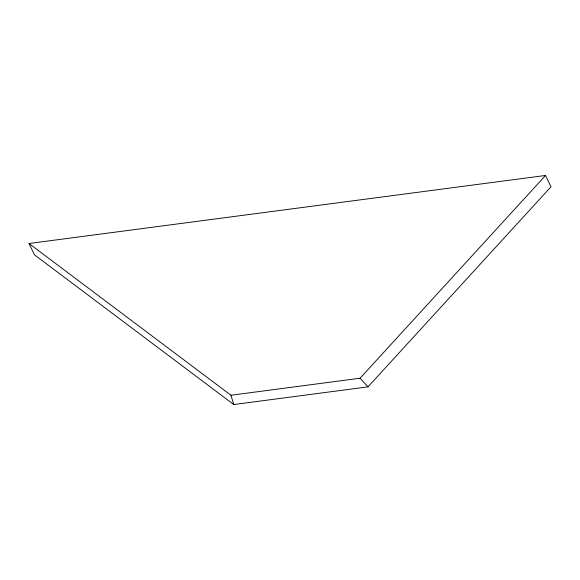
<?xml version="1.0" encoding="UTF-8"?>
<svg xmlns="http://www.w3.org/2000/svg" width="580" height="580" viewBox="0 0 580 580"><rect width="100%" height="100%" fill="white"/><g stroke="black" fill="none" stroke-linecap="round" stroke-linejoin="round"><path stroke-width="0.87" d="M29 243.499L230.942 395.234L360.079 378.225L545.534 175.457L551 186.774L368.003 386.853L233.74 404.543L34.466 254.816L29 243.499L545.534 175.457M360.079 378.225L368.003 386.853M230.942 395.234L233.74 404.543"/></g></svg>
